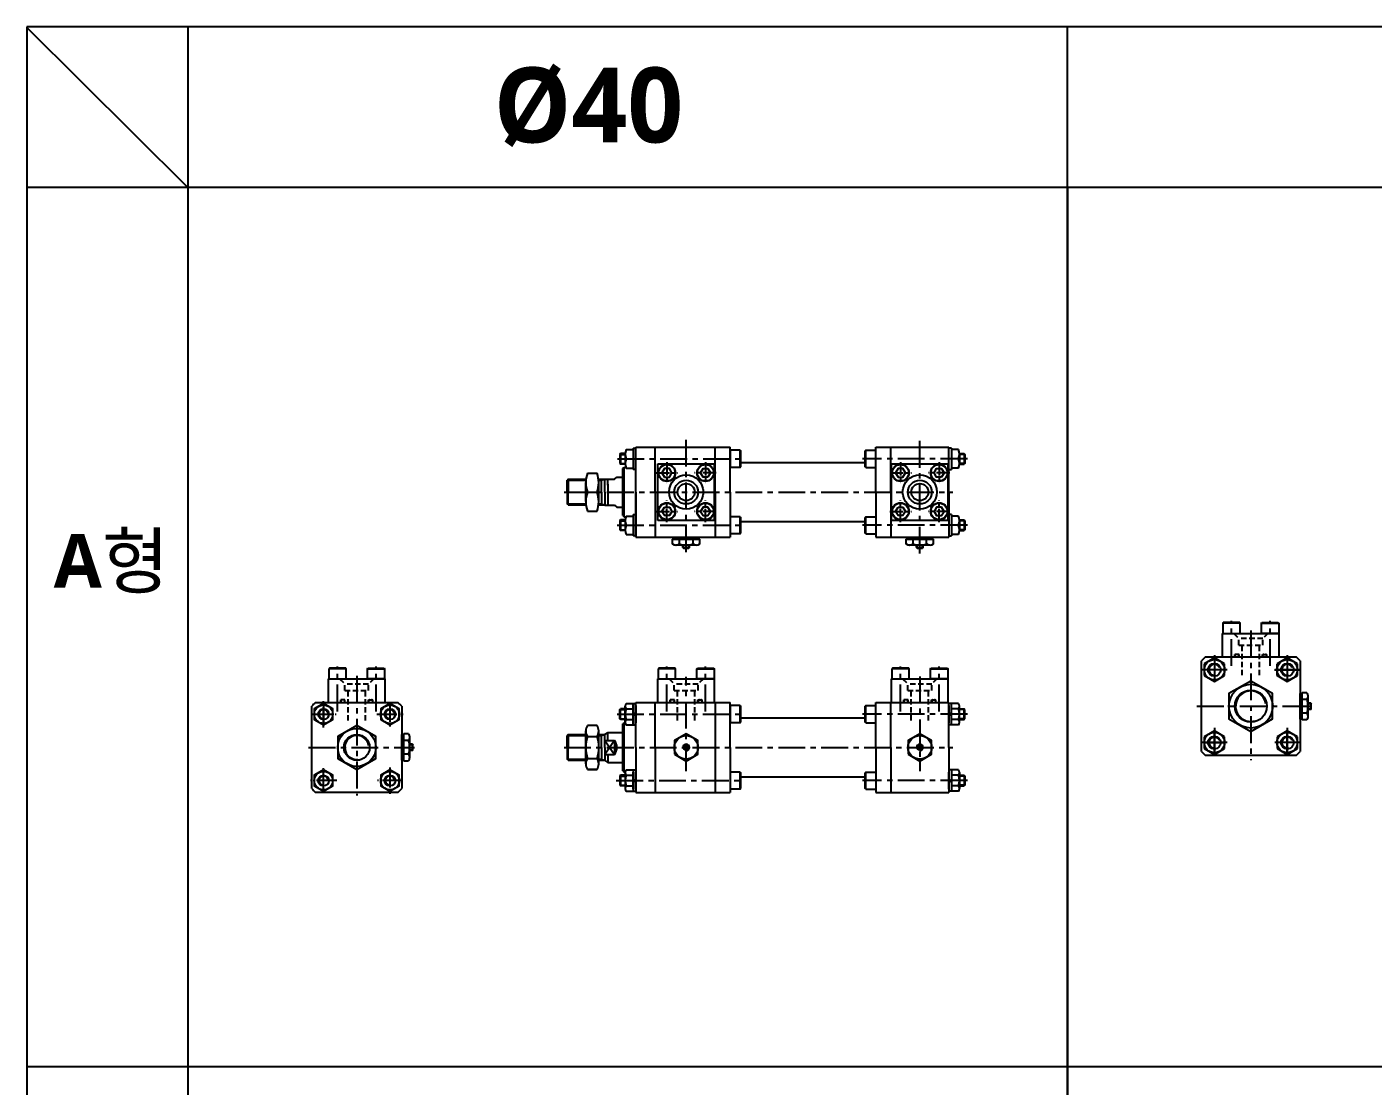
# Model space of a CAD drawing. Extents: x -819 to 8197, y 0 to 4058.
# Drawn here: x 0 to 1256, y 3069 to 4058 of the extents above; entities that cross this region are included whole.
import ezdxf

# ---------------------------------------------------------------- set-up
doc = ezdxf.new("R2010")
doc.units = 0
doc.header["$LTSCALE"] = 10
doc.header["$MEASUREMENT"] = 0
for name, pattern in [('CENTER', [2, 1.25, -0.25, 0.25, -0.25]), ('CENTERX2', [4, 2.5, -0.5, 0.5, -0.5]), ('HIDDENX2', [0.75, 0.5, -0.25])]:
    doc.linetypes.add(name, pattern=pattern)
doc.layers.get('0').update_dxf_attribs({"linetype": 'CONTINUOUS'})
for name, color, linetype in [('CEN', 1, 'CENTERX2'), ('CENTER', 1, 'CENTER'), ('DIM', 2, 'CONTINUOUS'), ('HID', 2, 'HIDDENX2'), ('ML', 7, 'CONTINUOUS')]:
    doc.layers.add(name, color=color, linetype=linetype)
doc.styles.add('문자', font='romans.shx')

msp = doc.modelspace()

# ---------------------------------------------------------------- linework, layer by layer
for p, q in [((0, 4058.1), (0, 2266.1)), ((5324, 4058.1), (0, 4058.1)), ((0, 4057.6), (150, 3908.1)), ((150, 4058.1), (150, 3087.1)), ((150, 4058.1), (150, 2266.1)), ((971, 2266.1), (971, 4058.1)), ((971, 3908.1), (0, 3908.1)), ((2613, 3908.1), (971, 3908.1)), ((971, 3908.1), (971, 2266.1)), ((612.2, 3571.9), (612.2, 3574.4)), ((612.2, 3571.9), (612.7, 3571.4)), ((612.2, 3571.9), (618.2, 3571.9)), ((612.7, 3571.4), (617.7, 3571.4)), ((618.2, 3571.9), (617.7, 3571.4)), ((618.2, 3571.9), (618.2, 3574.4)), ((830.2, 3571.9), (830.2, 3574.4)), ((830.2, 3571.9), (830.7, 3571.4)), ((830.2, 3571.9), (836.2, 3571.9)), ((830.7, 3571.4), (835.7, 3571.4)), ((836.2, 3571.9), (835.7, 3571.4)), ((836.2, 3571.9), (836.2, 3574.4)), ((1198, 3426.7), (1195.5, 3426.7)), ((1198, 3420.7), (1195.5, 3420.7)), ((1198, 3420.7), (1198, 3426.7)), ((1198, 3426.7), (1198.5, 3426.2)), ((1198, 3420.7), (1198.5, 3421.2)), ((1198.5, 3421.2), (1198.5, 3426.2)), ((359.7, 3388.4), (357.2, 3388.4)), ((359.7, 3382.4), (357.2, 3382.4)), ((359.7, 3382.4), (359.7, 3388.4)), ((359.7, 3388.4), (360.2, 3387.9)), ((359.7, 3382.4), (360.2, 3382.9)), ((360.2, 3382.9), (360.2, 3387.9)), ((5324, 3087.1), (0, 3087.1))]:
    msp.add_line(p, q)
at = {"color": 7, "linetype": 'Continuous'}
for p, q in [((603.2, 3581.8), (627.2, 3581.8)), ((603.2, 3579.8), (603.2, 3581.8)), ((615.2, 3581.8), (622.7, 3581.8)), ((627.2, 3579.8), (627.2, 3581.8)), ((821.2, 3581.8), (845.2, 3581.8)), ((821.2, 3579.8), (821.2, 3581.8)), ((833.2, 3581.8), (840.7, 3581.8)), ((845.2, 3579.8), (845.2, 3581.8)), ((602.5, 3575.3), (602.5, 3579.8)), ((602.5, 3579.8), (615.2, 3579.8)), ((605.7, 3574.4), (624.8, 3574.4)), ((608.9, 3575.3), (608.9, 3579.8)), ((615.2, 3579.8), (627.9, 3579.8)), ((621.6, 3575.3), (621.6, 3579.8)), ((627.9, 3575.3), (627.9, 3579.8)), ((820.5, 3575.3), (820.5, 3579.8)), ((820.5, 3579.8), (833.2, 3579.8)), ((823.7, 3574.4), (842.8, 3574.4)), ((826.9, 3575.3), (826.9, 3579.8)), ((833.2, 3579.8), (845.9, 3579.8)), ((839.6, 3575.3), (839.6, 3579.8)), ((845.9, 3575.3), (845.9, 3579.8)), ((1188.1, 3411.7), (1188.1, 3435.7)), ((1190.1, 3435.7), (1188.1, 3435.7)), ((1194.5, 3436.4), (1190.1, 3436.4)), ((1190.1, 3423.7), (1190.1, 3436.4)), ((1194.5, 3430.1), (1190.1, 3430.1)), ((1195.5, 3414.2), (1195.5, 3433.2)), ((1190.1, 3411), (1190.1, 3423.7)), ((1194.5, 3417.4), (1190.1, 3417.4)), ((1190.1, 3411.7), (1188.1, 3411.7)), ((1194.5, 3411), (1190.1, 3411)), ((349.8, 3373.4), (349.8, 3397.4)), ((351.8, 3397.4), (349.8, 3397.4)), ((356.2, 3398.1), (351.8, 3398.1)), ((351.8, 3385.4), (351.8, 3398.1)), ((356.2, 3391.8), (351.8, 3391.8)), ((357.2, 3375.9), (357.2, 3394.9)), ((351.8, 3372.7), (351.8, 3385.4)), ((351.8, 3373.4), (349.8, 3373.4)), ((356.2, 3379.1), (351.8, 3379.1)), ((356.2, 3372.7), (351.8, 3372.7))]:
    msp.add_line(p, q, dxfattribs=at)
for points in [[(604.2, 3379.1), (615.2, 3372.7), (626.2, 3379.1), (626.2, 3391.8), (615.2, 3398.1), (604.2, 3391.8)], [(822.2, 3379.1), (833.2, 3372.7), (844.2, 3379.1), (844.2, 3391.8), (833.2, 3398.1), (822.2, 3391.8)], [(614.4, 3386.9), (613.5, 3385.4), (614.4, 3383.9), (616.1, 3383.9), (617, 3385.4), (616.1, 3386.9)], [(832.4, 3386.9), (831.5, 3385.4), (832.4, 3383.9), (834.1, 3383.9), (835, 3385.4), (834.1, 3386.9)]]:
    msp.add_lwpolyline(points, close=True, dxfattribs=at)
for centre, radius in [((615.2, 3385.4), 11), ((833.2, 3385.4), 11), ((615.2, 3385.4), 2.5), ((833.2, 3385.4), 2.5)]:
    msp.add_circle(centre, radius, dxfattribs=at)
for centre, radius, start, end in [((605.7, 3580), 5.62, 235.6158, 270), ((605.7, 3580), 5.62, 235.6158, 304.3842), ((615.2, 3595.4), 21, 252.412, 270), ((615.2, 3595.4), 21, 270, 287.588), ((624.8, 3580), 5.62, 235.6158, 304.3842), ((823.7, 3580), 5.62, 235.6158, 270), ((823.7, 3580), 5.62, 235.6158, 304.3842), ((833.2, 3595.4), 21, 252.412, 270), ((833.2, 3595.4), 21, 270, 287.588), ((842.8, 3580), 5.62, 235.6158, 304.3842), ((1189.9, 3433.2), 5.62, 325.6158, 34.3842), ((1174.5, 3423.7), 21, 0, 17.588), ((1174.5, 3423.7), 21, 342.412, 0), ((1189.9, 3414.2), 5.62, 325.6158, 34.3842), ((1189.9, 3414.2), 5.62, 325.6158, 0), ((351.6, 3394.9), 5.62, 325.6158, 34.3842), ((336.2, 3385.4), 21, 0, 17.588), ((336.2, 3385.4), 21, 342.412, 0), ((351.6, 3375.9), 5.62, 325.6158, 34.3842), ((351.6, 3375.9), 5.62, 325.6158, 0)]:
    msp.add_arc(centre, radius, start, end, dxfattribs=at)
at = {"layer": 'CEN'}
for p, q in [((615.2, 3567.7), (615.2, 3673.3)), ((833.2, 3566.5), (833.2, 3673.3)), ((551, 3654.8), (668.8, 3654.8)), ((877.6, 3654.8), (779.7, 3654.8)), ((501.2, 3623.8), (864.1, 3623.8)), ((550.8, 3592.8), (668.8, 3592.8)), ((877.6, 3592.8), (779.7, 3592.8)), ((1124.1, 3461.5), (1124.1, 3503.5)), ((1142.1, 3494.5), (1142.1, 3373.6)), ((1160.1, 3461.5), (1160.1, 3503.5)), ((1108.1, 3471.6), (1108.1, 3445.2)), ((1176.1, 3471.6), (1176.1, 3445.2)), ((1176.1, 3471.6), (1176.1, 3445.2)), ((289.8, 3419), (289.8, 3461)), ((325.8, 3419), (325.8, 3461)), ((597.2, 3419), (597.2, 3461)), ((633.2, 3419), (633.2, 3461)), ((815.2, 3419), (815.2, 3461)), ((851.2, 3419), (851.2, 3461)), ((1120, 3457.9), (1096.5, 3457.9)), ((1164.2, 3457.9), (1187.6, 3457.9)), ((1188, 3457.9), (1164.5, 3457.9)), ((307.8, 3452.1), (307.8, 3340.4)), ((615.2, 3363.1), (615.2, 3451.4)), ((833.2, 3451.6), (833.2, 3363.2)), ((276.8, 3424.4), (276.8, 3408.4)), ((1091.8, 3423.9), (1199.5, 3423.9)), ((268.8, 3416.4), (284.8, 3416.4)), ((550.8, 3416.4), (668.8, 3416.4)), ((877.6, 3416.4), (779.7, 3416.4)), ((1108.1, 3403.6), (1108.1, 3377.2)), ((1108.1, 3380.5), (1108.1, 3399.3)), ((1176.1, 3403.6), (1176.1, 3377.2)), ((1176.1, 3380.5), (1176.1, 3399.3)), ((262.8, 3385.4), (361.7, 3385.4)), ((501.2, 3385.4), (864.1, 3385.4)), ((1120, 3389.9), (1096.5, 3389.9)), ((1098.7, 3389.9), (1117.5, 3389.9)), ((1188, 3389.9), (1164.5, 3389.9)), ((1185.5, 3389.9), (1166.7, 3389.9)), ((549.9, 3354.4), (668.8, 3354.4)), ((877.6, 3354.4), (779.7, 3354.4))]:
    msp.add_line(p, q, dxfattribs=at)
at = {"layer": 'CEN', "color": 1, "linetype": 'CENTER', "ltscale": 1.5}
for p, q in [((276.8, 3404.1), (276.8, 3428.7)), ((338.8, 3428.1), (338.8, 3404.8)), ((265.1, 3416.4), (288.5, 3416.4)), ((326.5, 3416.4), (351.1, 3416.4)), ((338.8, 3366.7), (338.8, 3342.1)), ((289.1, 3354.4), (264.5, 3354.4)), ((276.8, 3342.8), (276.8, 3366.1)), ((350.5, 3354.4), (327.1, 3354.4))]:
    msp.add_line(p, q, dxfattribs=at)
at = {"layer": 'CENTER'}
for p, q in [((597.2, 3651.8), (597.2, 3631.7)), ((633.2, 3651.8), (633.2, 3631.7)), ((815.2, 3651.8), (815.2, 3631.7)), ((851.2, 3651.8), (851.2, 3631.7)), ((587.1, 3641.8), (607.3, 3641.8)), ((643.3, 3641.8), (623.1, 3641.8)), ((805.1, 3641.8), (825.3, 3641.8)), ((861.3, 3641.8), (841.1, 3641.8)), ((587.1, 3605.8), (607.3, 3605.8)), ((597.2, 3595.7), (597.2, 3615.8)), ((643.3, 3605.8), (623.1, 3605.8)), ((633.2, 3595.7), (633.2, 3615.8)), ((805.1, 3605.8), (825.3, 3605.8)), ((815.2, 3595.7), (815.2, 3615.8)), ((861.3, 3605.8), (841.1, 3605.8)), ((851.2, 3595.7), (851.2, 3615.8))]:
    msp.add_line(p, q, dxfattribs=at)
at = {"layer": 'DIM'}
for p, q in [((553.2, 3659), (558.2, 3659)), ((875.2, 3659), (870.2, 3659)), ((553.2, 3650.5), (558.2, 3650.5)), ((875.2, 3650.5), (870.2, 3650.5)), ((553.2, 3597), (558.2, 3597)), ((875.2, 3597), (870.2, 3597)), ((553.2, 3588.5), (558.2, 3588.5)), ((875.2, 3588.5), (870.2, 3588.5)), ((612.7, 3571.4), (612.7, 3574.4)), ((617.7, 3571.4), (617.7, 3574.4)), ((830.7, 3571.4), (830.7, 3574.4)), ((835.7, 3571.4), (835.7, 3574.4)), ((553.2, 3420.7), (558.2, 3420.7)), ((875.2, 3420.7), (870.2, 3420.7)), ((553.2, 3412.2), (558.2, 3412.2)), ((875.2, 3412.2), (870.2, 3412.2)), ((539.2, 3392), (548.3, 3378.8)), ((548.3, 3392), (539.2, 3378.8)), ((360.2, 3387.9), (357.2, 3387.9)), ((360.2, 3382.9), (357.2, 3382.9)), ((553.2, 3358.7), (558.2, 3358.7)), ((875.2, 3358.7), (870.2, 3358.7)), ((553.2, 3350.2), (558.2, 3350.2)), ((875.2, 3350.2), (870.2, 3350.2))]:
    msp.add_line(p, q, dxfattribs=at)
for centre in [(276.8, 3416.4), (338.8, 3416.4), (276.8, 3354.4), (338.8, 3354.4)]:
    msp.add_arc(centre, 4.25, 353.2437, 276.7563, dxfattribs=at)
at = {"layer": 'HID'}
for p, q in [((1126.1, 3491.9), (1131, 3487)), ((1153.2, 3487), (1131, 3487)), ((1131, 3480.9), (1131, 3487)), ((1131, 3480.9), (1131, 3487)), ((1131, 3480.9), (1153.2, 3480.9)), ((1134.1, 3452.9), (1134.1, 3480.9)), ((1150.1, 3452.9), (1150.1, 3480.9)), ((1158.1, 3491.9), (1153.2, 3487)), ((1153.2, 3480.9), (1153.2, 3487)), ((1127.1, 3469.9), (1127.1, 3472.3)), ((1131.1, 3472.3), (1127.1, 3472.3)), ((1131.1, 3469.9), (1131.1, 3472.3)), ((1153.1, 3472.3), (1157.1, 3472.3)), ((1153.1, 3469.9), (1153.1, 3472.3)), ((1157.1, 3469.9), (1157.1, 3472.3)), ((291.8, 3449.4), (296.7, 3444.5)), ((318.9, 3444.5), (296.7, 3444.5)), ((296.7, 3438.4), (296.7, 3444.5)), ((296.7, 3438.4), (296.7, 3444.5)), ((323.8, 3449.4), (318.9, 3444.5)), ((318.9, 3438.4), (318.9, 3444.5)), ((599.2, 3449.4), (604.1, 3444.5)), ((626.3, 3444.5), (604.1, 3444.5)), ((604.1, 3438.4), (604.1, 3444.5)), ((604.1, 3438.4), (604.1, 3444.5)), ((631.2, 3449.4), (626.3, 3444.5)), ((626.3, 3438.4), (626.3, 3444.5)), ((817.2, 3449.4), (822.1, 3444.5)), ((844.3, 3444.5), (822.1, 3444.5)), ((822.1, 3438.4), (822.1, 3444.5)), ((822.1, 3438.4), (822.1, 3444.5)), ((849.2, 3449.4), (844.3, 3444.5)), ((844.3, 3438.4), (844.3, 3444.5)), ((292.8, 3427.4), (292.8, 3429.8)), ((296.8, 3429.8), (292.8, 3429.8)), ((296.7, 3438.4), (318.9, 3438.4)), ((296.8, 3427.4), (296.8, 3429.8)), ((299.8, 3410.4), (299.8, 3438.4)), ((315.8, 3410.4), (315.8, 3438.4)), ((318.8, 3429.8), (322.8, 3429.8)), ((318.8, 3427.4), (318.8, 3429.8)), ((322.8, 3427.4), (322.8, 3429.8)), ((604.2, 3429.8), (600.2, 3429.8)), ((600.2, 3427.4), (600.2, 3429.8)), ((604.1, 3438.4), (626.3, 3438.4)), ((604.2, 3427.4), (604.2, 3429.8)), ((607.2, 3410.4), (607.2, 3438.4)), ((623.2, 3410.4), (623.2, 3438.4)), ((626.2, 3429.8), (630.2, 3429.8)), ((626.2, 3427.4), (626.2, 3429.8)), ((630.2, 3427.4), (630.2, 3429.8)), ((818.2, 3427.4), (818.2, 3429.8)), ((822.2, 3429.8), (818.2, 3429.8)), ((822.1, 3438.4), (844.3, 3438.4)), ((822.2, 3427.4), (822.2, 3429.8)), ((825.2, 3410.4), (825.2, 3438.4)), ((841.2, 3410.4), (841.2, 3438.4)), ((844.2, 3427.4), (844.2, 3429.8)), ((844.2, 3429.8), (848.2, 3429.8)), ((848.2, 3427.4), (848.2, 3429.8))]:
    msp.add_line(p, q, dxfattribs=at)
for centre, start, end in [((1128.3, 3471.1), 90, 270), ((1129.8, 3471.1), 270, 90), ((1154.3, 3471.1), 90, 270), ((1155.8, 3471.1), 270, 90), ((294, 3428.6), 90, 270), ((295.6, 3428.6), 270, 90), ((320, 3428.6), 90, 270), ((321.6, 3428.6), 270, 90), ((601.5, 3428.6), 90, 270), ((603, 3428.6), 270, 90), ((627.5, 3428.6), 90, 270), ((629, 3428.6), 270, 90), ((819.5, 3428.6), 90, 270), ((821, 3428.6), 270, 90), ((845.5, 3428.6), 90, 270), ((847, 3428.6), 270, 90)]:
    msp.add_arc(centre, 1.2, start, end, dxfattribs=at)
at = {"layer": 'ML'}
for p, q in [((554, 3659.8), (553.2, 3659)), ((553.2, 3659), (553.2, 3650.5)), ((554, 3659.8), (554, 3649.8)), ((558.3, 3659.8), (554, 3659.8)), ((558.2, 3659.1), (558.2, 3650.4)), ((559.3, 3663.4), (565.7, 3663.4)), ((565.7, 3664.8), (565.7, 3644.8)), ((565.7, 3664.8), (568.2, 3664.8)), ((565.7, 3662.8), (565.7, 3646.8)), ((568.2, 3623.8), (568.2, 3665.8)), ((568.2, 3623.8), (568.2, 3665.8)), ((568.2, 3665.8), (656.2, 3665.8)), ((568.2, 3581.8), (568.2, 3665.4)), ((568.2, 3646.8), (568.2, 3662.8)), ((586.2, 3623.8), (586.2, 3665.8)), ((642.2, 3623.8), (642.2, 3665.8)), ((656.2, 3623.8), (656.2, 3665.8)), ((656.2, 3662.8), (656.2, 3646.8)), ((665.6, 3662.8), (656.2, 3662.8)), ((665.6, 3646.8), (665.6, 3662.8)), ((665.6, 3662.8), (666.2, 3662.2)), ((666.2, 3647.4), (666.2, 3662.2)), ((782.8, 3662.8), (782.2, 3662.2)), ((782.2, 3647.4), (782.2, 3662.2)), ((782.8, 3646.8), (782.8, 3662.8)), ((782.8, 3662.8), (792.2, 3662.8)), ((792.2, 3665.8), (860.2, 3665.8)), ((792.2, 3623.8), (792.2, 3665.8)), ((806.2, 3623.8), (806.2, 3665.8)), ((860.2, 3623.8), (860.2, 3665.8)), ((862.7, 3664.8), (860.2, 3664.8)), ((860.2, 3646.8), (860.2, 3662.8)), ((862.7, 3664.8), (862.7, 3644.8)), ((869.2, 3663.4), (862.7, 3663.4)), ((862.7, 3662.8), (862.7, 3646.8)), ((870.2, 3659.8), (874.5, 3659.8)), ((870.2, 3659.1), (870.2, 3650.4)), ((874.5, 3659.8), (874.5, 3649.8)), ((874.5, 3659.8), (875.2, 3659)), ((875.2, 3659), (875.2, 3650.5)), ((553.2, 3650.5), (554, 3649.8)), ((558.3, 3649.8), (554, 3649.8)), ((556.2, 3645.8), (557.2, 3646.8)), ((556.2, 3601.8), (556.2, 3645.8)), ((557.2, 3600.8), (557.2, 3646.8)), ((557.2, 3646.8), (559, 3646.8)), ((559.3, 3654.8), (565.7, 3654.8)), ((559.3, 3646.1), (565.7, 3646.1)), ((568.2, 3644.8), (565.7, 3644.8)), ((588.7, 3650.3), (641.7, 3650.3)), ((588.7, 3597.3), (588.7, 3650.3)), ((641.7, 3650.3), (641.7, 3597.3)), ((641.7, 3597.3), (641.7, 3650.3)), ((665.6, 3646.8), (656.2, 3646.8)), ((665.6, 3646.8), (666.2, 3647.4)), ((666.2, 3651.3), (782.2, 3651.3)), ((782.8, 3646.8), (782.2, 3647.4)), ((782.8, 3646.8), (792.2, 3646.8)), ((806.7, 3650.3), (859.7, 3650.3)), ((806.7, 3597.3), (806.7, 3650.3)), ((859.7, 3597.3), (859.7, 3650.3)), ((859.7, 3650.3), (859.7, 3597.3)), ((860.2, 3644.8), (862.7, 3644.8)), ((869.2, 3654.8), (862.7, 3654.8)), ((869.2, 3646.1), (862.7, 3646.1)), ((870.2, 3649.8), (874.5, 3649.8)), ((875.2, 3650.5), (874.5, 3649.8)), ((505.2, 3635.8), (504.2, 3634.8)), ((504.2, 3623.8), (504.2, 3634.8)), ((505.2, 3635.8), (521.8, 3635.8)), ((505.2, 3635.8), (505.2, 3623.8)), ((521.6, 3614.9), (521.6, 3632.6)), ((523.2, 3641.5), (532, 3641.5)), ((533.4, 3635.8), (539.2, 3635.8)), ((533.6, 3614.9), (533.6, 3632.6)), ((533.6, 3614.9), (533.6, 3632.6)), ((536.2, 3623.8), (536.2, 3635.8)), ((539.2, 3623.8), (539.2, 3636)), ((539.2, 3636), (548.3, 3636)), ((542.2, 3630.4), (542.2, 3636)), ((542.2, 3631.1), (542.2, 3611.5)), ((548.3, 3636), (550.5, 3637.8)), ((550.5, 3637.8), (556.2, 3637.8)), ((504.2, 3623.8), (504.2, 3612.8)), ((505.2, 3611.8), (505.2, 3623.8)), ((523.2, 3623.8), (532, 3623.8)), ((523.2, 3623.8), (532, 3623.8)), ((536.2, 3623.8), (536.2, 3611.8)), ((539.2, 3623.8), (539.2, 3611.5)), ((568.2, 3623.8), (568.2, 3581.8)), ((568.2, 3623.8), (568.2, 3581.8)), ((586.2, 3623.8), (586.2, 3581.8)), ((642.2, 3623.8), (642.2, 3581.8)), ((656.2, 3623.8), (656.2, 3581.8)), ((792.2, 3623.8), (792.2, 3581.8)), ((806.2, 3623.8), (806.2, 3581.8)), ((860.2, 3623.8), (860.2, 3581.8)), ((505.2, 3611.8), (504.2, 3612.8)), ((505.2, 3611.8), (521.8, 3611.8)), ((523.2, 3606), (532, 3606)), ((533.4, 3611.8), (539.2, 3611.8)), ((539.2, 3611.5), (548.3, 3611.5)), ((548.3, 3611.5), (550.5, 3609.8)), ((550.5, 3609.8), (556.2, 3609.8)), ((554, 3597.8), (553.2, 3597)), ((553.2, 3597), (553.2, 3588.5)), ((554, 3597.8), (554, 3587.8)), ((558.3, 3597.8), (554, 3597.8)), ((556.2, 3601.8), (557.2, 3600.8)), ((557.2, 3600.8), (559, 3600.8)), ((558.2, 3597.1), (558.2, 3588.4)), ((559.3, 3601.4), (565.7, 3601.4)), ((559.3, 3592.8), (565.7, 3592.8)), ((565.7, 3602.8), (565.7, 3582.8)), ((565.7, 3602.8), (568.2, 3602.8)), ((641.7, 3597.3), (588.7, 3597.3)), ((656.2, 3600.8), (656.2, 3584.8)), ((665.6, 3600.8), (656.2, 3600.8)), ((665.6, 3584.8), (665.6, 3600.8)), ((665.6, 3600.8), (666.2, 3600.2)), ((666.2, 3585.4), (666.2, 3600.2)), ((666.2, 3596.3), (782.2, 3596.3)), ((782.8, 3600.8), (782.2, 3600.2)), ((782.2, 3585.4), (782.2, 3600.2)), ((782.8, 3584.8), (782.8, 3600.8)), ((782.8, 3600.8), (792.2, 3600.8)), ((859.7, 3597.3), (806.7, 3597.3)), ((862.7, 3602.8), (860.2, 3602.8)), ((862.7, 3602.8), (862.7, 3582.8)), ((869.2, 3601.4), (862.7, 3601.4)), ((869.2, 3592.8), (862.7, 3592.8)), ((870.2, 3597.8), (874.5, 3597.8)), ((870.2, 3597.1), (870.2, 3588.4)), ((874.5, 3597.8), (874.5, 3587.8)), ((874.5, 3597.8), (875.2, 3597)), ((875.2, 3597), (875.2, 3588.5)), ((553.2, 3588.5), (554, 3587.8)), ((558.3, 3587.8), (554, 3587.8)), ((559.3, 3584.1), (565.7, 3584.1)), ((568.2, 3582.8), (565.7, 3582.8)), ((568.2, 3581.8), (656.2, 3581.8)), ((665.6, 3584.8), (656.2, 3584.8)), ((665.6, 3584.8), (666.2, 3585.4)), ((782.8, 3584.8), (782.2, 3585.4)), ((782.8, 3584.8), (792.2, 3584.8)), ((792.2, 3581.8), (860.2, 3581.8)), ((860.2, 3582.8), (862.7, 3582.8)), ((869.2, 3584.1), (862.7, 3584.1)), ((870.2, 3587.8), (874.5, 3587.8)), ((875.2, 3588.5), (874.5, 3587.8)), ((1116.4, 3501.9), (1116.1, 3501.3)), ((1132.1, 3501.3), (1116.1, 3501.3)), ((1116.1, 3501.3), (1116.1, 3491.9)), ((1131.7, 3501.9), (1116.4, 3501.9)), ((1132.1, 3501.3), (1131.7, 3501.9)), ((1132.1, 3491.9), (1132.1, 3501.3)), ((1152.1, 3501.3), (1152.4, 3501.9)), ((1152.1, 3501.3), (1168.1, 3501.3)), ((1152.1, 3491.9), (1152.1, 3501.3)), ((1152.4, 3501.9), (1167.7, 3501.9)), ((1167.7, 3501.9), (1168.1, 3501.3)), ((1168.1, 3501.3), (1168.1, 3491.9)), ((1115.6, 3491.9), (1168.6, 3491.9)), ((1115.6, 3469.9), (1115.6, 3491.9)), ((1168.1, 3491.9), (1152.1, 3491.9)), ((1168.6, 3469.9), (1168.6, 3491.9)), ((1108.1, 3468.9), (1098.6, 3463.4)), ((1099.7, 3469.9), (1184.5, 3469.9)), ((1117.6, 3463.4), (1108.1, 3468.9)), ((1176.1, 3468.9), (1166.6, 3463.4)), ((1185.6, 3463.4), (1176.1, 3468.9)), ((282.2, 3459.4), (281.8, 3458.8)), ((297.8, 3458.8), (281.8, 3458.8)), ((281.8, 3458.8), (281.8, 3449.4)), ((297.5, 3459.4), (282.2, 3459.4)), ((297.8, 3458.8), (297.5, 3459.4)), ((297.8, 3449.4), (297.8, 3458.8)), ((317.8, 3458.8), (318.2, 3459.4)), ((317.8, 3458.8), (333.8, 3458.8)), ((317.8, 3449.4), (317.8, 3458.8)), ((318.2, 3459.4), (333.5, 3459.4)), ((333.5, 3459.4), (333.8, 3458.8)), ((333.8, 3458.8), (333.8, 3449.4)), ((589.6, 3459.4), (589.2, 3458.8)), ((589.2, 3458.8), (589.2, 3449.4)), ((605.2, 3458.8), (589.2, 3458.8)), ((604.9, 3459.4), (589.6, 3459.4)), ((605.2, 3458.8), (604.9, 3459.4)), ((605.2, 3449.4), (605.2, 3458.8)), ((625.2, 3458.8), (625.6, 3459.4)), ((625.2, 3449.4), (625.2, 3458.8)), ((625.2, 3458.8), (641.2, 3458.8)), ((625.6, 3459.4), (640.9, 3459.4)), ((640.9, 3459.4), (641.2, 3458.8)), ((641.2, 3458.8), (641.2, 3449.4)), ((807.6, 3459.4), (807.2, 3458.8)), ((823.2, 3458.8), (807.2, 3458.8)), ((807.2, 3458.8), (807.2, 3449.4)), ((822.9, 3459.4), (807.6, 3459.4)), ((823.2, 3458.8), (822.9, 3459.4)), ((823.2, 3449.4), (823.2, 3458.8)), ((843.2, 3458.8), (843.6, 3459.4)), ((843.2, 3449.4), (843.2, 3458.8)), ((843.2, 3458.8), (859.2, 3458.8)), ((843.6, 3459.4), (858.9, 3459.4)), ((858.9, 3459.4), (859.2, 3458.8)), ((859.2, 3458.8), (859.2, 3449.4)), ((1096.1, 3381.5), (1096.1, 3466.3)), ((1098.6, 3463.4), (1098.6, 3452.4)), ((1117.6, 3452.4), (1117.6, 3463.4)), ((1166.6, 3452.4), (1166.6, 3463.4)), ((1166.6, 3463.4), (1166.6, 3452.4)), ((1185.6, 3452.4), (1185.6, 3463.4)), ((1188.1, 3466.3), (1188.1, 3381.5)), ((281.3, 3449.4), (334.3, 3449.4)), ((281.3, 3427.4), (281.3, 3449.4)), ((333.8, 3449.4), (317.8, 3449.4)), ((334.3, 3427.4), (334.3, 3449.4)), ((588.7, 3449.4), (641.7, 3449.4)), ((588.7, 3427.4), (588.7, 3449.4)), ((641.2, 3449.4), (625.2, 3449.4)), ((641.7, 3427.4), (641.7, 3449.4)), ((806.7, 3449.4), (859.7, 3449.4)), ((806.7, 3427.4), (806.7, 3449.4)), ((859.2, 3449.4), (843.2, 3449.4)), ((859.7, 3427.4), (859.7, 3449.4)), ((1098.6, 3452.4), (1108.1, 3446.9)), ((1108.1, 3446.9), (1117.6, 3452.4)), ((1176.1, 3446.9), (1166.6, 3452.4)), ((1166.6, 3452.4), (1176.1, 3446.9)), ((1176.1, 3446.9), (1185.6, 3452.4)), ((1188.1, 3439.4), (1188.1, 3408)), ((265.8, 3347), (265.8, 3423.8)), ((269.4, 3427.4), (346.2, 3427.4)), ((349.8, 3423.8), (349.8, 3347)), ((553.2, 3420.7), (554, 3421.4)), ((553.2, 3412.2), (553.2, 3420.7)), ((554, 3411.4), (554, 3421.4)), ((558.2, 3421.4), (554, 3421.4)), ((558.2, 3423.8), (558.2, 3423.9)), ((558.2, 3408.9), (558.2, 3423.8)), ((559.3, 3426.4), (568.2, 3426.4)), ((559.3, 3421.4), (565.7, 3421.4)), ((565.7, 3426.4), (565.7, 3406.6)), ((565.7, 3406.4), (565.7, 3426.2)), ((565.7, 3408.4), (565.7, 3424.4)), ((565.7, 3424.4), (565.7, 3408.4)), ((565.7, 3408.4), (565.7, 3424.4)), ((565.7, 3408.4), (565.7, 3424.4)), ((568.2, 3416), (565.7, 3418.1)), ((568.2, 3414.8), (565.7, 3417)), ((568.2, 3427.4), (656.2, 3427.4)), ((568.2, 3385.4), (568.2, 3427.4)), ((568.2, 3385.4), (568.2, 3427.4)), ((568.2, 3424.4), (568.2, 3408.4)), ((568.2, 3408.4), (568.2, 3424.4)), ((568.2, 3424.4), (568.2, 3408.4)), ((568.2, 3424.4), (568.2, 3408.4)), ((586.2, 3385.4), (586.2, 3427.4)), ((642.2, 3427.4), (642.2, 3343.4)), ((656.2, 3385.4), (656.2, 3427.4)), ((665.6, 3424.4), (656.2, 3424.4)), ((656.2, 3424.4), (656.2, 3408.4)), ((665.6, 3408.4), (665.6, 3424.4)), ((665.6, 3424.4), (666.2, 3423.8)), ((666.2, 3409), (666.2, 3423.8)), ((782.8, 3424.4), (782.2, 3423.8)), ((782.2, 3409), (782.2, 3423.8)), ((782.8, 3408.4), (782.8, 3424.4)), ((782.8, 3424.4), (792.2, 3424.4)), ((792.2, 3427.4), (860.2, 3427.4)), ((792.2, 3385.4), (792.2, 3427.4)), ((806.2, 3385.4), (806.2, 3427.4)), ((860.2, 3385.4), (860.2, 3427.4)), ((869.2, 3426.4), (860.2, 3426.4)), ((860.2, 3424.4), (860.2, 3408.4)), ((862.7, 3416), (860.2, 3418.1)), ((862.7, 3414.8), (860.2, 3417)), ((862.7, 3406.4), (862.7, 3426.2)), ((862.7, 3408.4), (862.7, 3424.4)), ((869.2, 3421.4), (862.7, 3421.4)), ((870.2, 3423.8), (870.2, 3423.9)), ((870.2, 3408.9), (870.2, 3423.8)), ((870.2, 3421.4), (874.5, 3421.4)), ((874.5, 3411.4), (874.5, 3421.4)), ((875.2, 3420.7), (874.5, 3421.4)), ((875.2, 3412.2), (875.2, 3420.7)), ((532, 3405.9), (523.2, 3405.9)), ((554, 3411.4), (553.2, 3412.2)), ((558.2, 3411.4), (554, 3411.4)), ((557.2, 3408.4), (556.2, 3407.4)), ((556.2, 3363.4), (556.2, 3407.4)), ((556.2, 3385.4), (556.2, 3407.4)), ((557.2, 3362.4), (557.2, 3408.4)), ((557.2, 3408.4), (558.3, 3408.4)), ((559.3, 3411.4), (565.7, 3411.4)), ((559.3, 3406.4), (568.2, 3406.4)), ((665.6, 3408.4), (656.2, 3408.4)), ((665.6, 3408.4), (666.2, 3409)), ((666.2, 3412.9), (782.2, 3412.9)), ((782.8, 3408.4), (782.2, 3409)), ((782.8, 3408.4), (792.2, 3408.4)), ((869.2, 3406.4), (860.2, 3406.4)), ((869.2, 3411.4), (862.7, 3411.4)), ((870.2, 3411.4), (874.5, 3411.4)), ((874.5, 3411.4), (875.2, 3412.2)), ((505.2, 3397.4), (504.2, 3396.4)), ((504.2, 3385.4), (504.2, 3396.4)), ((505.2, 3397.4), (521.6, 3397.4)), ((505.2, 3397.4), (505.2, 3385.4)), ((521.6, 3370), (521.6, 3400.8)), ((523.2, 3395.7), (532, 3395.7)), ((533.6, 3370), (533.6, 3400.8)), ((533.6, 3397.4), (539.2, 3397.4)), ((536.2, 3385.4), (536.2, 3397.4)), ((539.2, 3397.7), (542.2, 3399.4)), ((539.2, 3385.4), (539.2, 3397.7)), ((539.2, 3392), (548.3, 3392)), ((542.2, 3399.4), (556.2, 3399.4)), ((542.2, 3392), (542.2, 3399.4)), ((548.3, 3392), (548.3, 3378.8)), ((1108.1, 3400.9), (1098.6, 3395.4)), ((1098.6, 3395.4), (1098.6, 3384.4)), ((1117.6, 3395.4), (1108.1, 3400.9)), ((1117.6, 3384.4), (1117.6, 3395.4)), ((1176.1, 3400.9), (1166.6, 3395.4)), ((1166.6, 3395.4), (1166.6, 3384.4)), ((1185.6, 3395.4), (1176.1, 3400.9)), ((1185.6, 3384.4), (1185.6, 3395.4)), ((504.2, 3385.4), (504.2, 3374.4)), ((505.2, 3373.4), (505.2, 3385.4)), ((536.2, 3385.4), (536.2, 3373.4)), ((539.2, 3385.4), (539.2, 3373.1)), ((568.2, 3385.4), (568.2, 3343.4)), ((568.2, 3385.4), (568.2, 3343.4)), ((586.2, 3385.4), (586.2, 3343.4)), ((656.2, 3385.4), (656.2, 3343.4)), ((792.2, 3385.4), (792.2, 3343.4)), ((806.2, 3385.4), (806.2, 3343.4)), ((860.2, 3385.4), (860.2, 3343.4)), ((1098.6, 3384.4), (1108.1, 3378.9)), ((1108.1, 3378.9), (1117.6, 3384.4)), ((1166.6, 3384.4), (1176.1, 3378.9)), ((1176.1, 3378.9), (1185.6, 3384.4)), ((505.2, 3373.4), (504.2, 3374.4)), ((505.2, 3373.4), (521.6, 3373.4)), ((523.2, 3375.2), (532, 3375.2)), ((533.6, 3373.4), (539.2, 3373.4)), ((539.2, 3378.8), (548.3, 3378.8)), ((539.2, 3373.1), (542.2, 3371.4)), ((542.2, 3378.8), (542.2, 3371.4)), ((542.2, 3371.4), (556.2, 3371.4)), ((1184.5, 3377.9), (1099.7, 3377.9)), ((532, 3364.9), (523.2, 3364.9)), ((523.2, 3364.9), (532, 3364.9)), ((554, 3359.4), (553.2, 3358.7)), ((553.2, 3358.7), (553.2, 3350.2)), ((554, 3359.4), (554, 3349.4)), ((558.2, 3359.4), (554, 3359.4)), ((556.2, 3363.4), (557.2, 3362.4)), ((557.2, 3362.4), (558.3, 3362.4)), ((558.2, 3361.9), (558.2, 3347.1)), ((559.3, 3364.4), (568.2, 3364.4)), ((559.3, 3359.4), (565.7, 3359.4)), ((565.7, 3364.4), (565.7, 3344.6)), ((565.7, 3362.4), (565.7, 3346.4)), ((565.7, 3346.4), (565.7, 3362.4)), ((568.2, 3354), (565.7, 3356.1)), ((568.2, 3352.8), (565.7, 3355)), ((568.2, 3346.4), (568.2, 3362.4)), ((568.2, 3362.4), (568.2, 3346.4)), ((656.2, 3362.4), (656.2, 3346.4)), ((665.6, 3362.4), (656.2, 3362.4)), ((665.6, 3346.4), (665.6, 3362.4)), ((665.6, 3362.4), (666.2, 3361.8)), ((666.2, 3347), (666.2, 3361.8)), ((666.2, 3357.9), (782.2, 3357.9)), ((782.8, 3362.4), (782.2, 3361.8)), ((782.2, 3347), (782.2, 3361.8)), ((782.8, 3346.4), (782.8, 3362.4)), ((782.8, 3362.4), (792.2, 3362.4)), ((869.2, 3364.4), (860.2, 3364.4)), ((860.2, 3346.4), (860.2, 3362.4)), ((862.7, 3354), (860.2, 3356.1)), ((862.7, 3352.8), (860.2, 3355)), ((862.7, 3364.4), (862.7, 3344.6)), ((862.7, 3362.4), (862.7, 3346.4)), ((869.2, 3359.4), (862.7, 3359.4)), ((870.2, 3361.9), (870.2, 3347.1)), ((870.2, 3359.4), (874.5, 3359.4)), ((874.5, 3359.4), (874.5, 3349.4)), ((874.5, 3359.4), (875.2, 3358.7)), ((875.2, 3358.7), (875.2, 3350.2)), ((346.2, 3343.4), (269.4, 3343.4)), ((553.2, 3350.2), (554, 3349.4)), ((558.2, 3349.4), (554, 3349.4)), ((558.2, 3347.1), (558.2, 3346.9)), ((559.3, 3349.4), (565.7, 3349.4)), ((559.3, 3344.4), (568.2, 3344.4)), ((568.2, 3343.4), (656.2, 3343.4)), ((665.6, 3346.4), (656.2, 3346.4)), ((665.6, 3346.4), (666.2, 3347)), ((782.8, 3346.4), (782.2, 3347)), ((782.8, 3346.4), (792.2, 3346.4)), ((792.2, 3343.4), (860.2, 3343.4)), ((869.2, 3344.4), (860.2, 3344.4)), ((869.2, 3349.4), (862.7, 3349.4)), ((870.2, 3349.4), (874.5, 3349.4)), ((870.2, 3347.1), (870.2, 3346.9)), ((875.2, 3350.2), (874.5, 3349.4))]:
    msp.add_line(p, q, dxfattribs=at)
at = {"layer": 'ML', "color": 2}
for p, q in [((504.2, 3634.8), (521.7, 3634.8)), ((533.5, 3634.8), (536.2, 3634.8)), ((536.2, 3634.8), (538.2, 3635.8)), ((504.2, 3612.8), (521.7, 3612.8)), ((533.5, 3612.8), (536.2, 3612.8)), ((536.2, 3612.8), (538.2, 3611.8)), ((1198.5, 3426.2), (1195.5, 3426.2)), ((1198.5, 3421.2), (1195.5, 3421.2)), ((504.2, 3396.4), (521.6, 3396.4)), ((533.6, 3396.4), (536.2, 3396.4)), ((536.2, 3396.4), (538.2, 3397.4)), ((504.2, 3374.4), (521.6, 3374.4)), ((533.6, 3374.4), (536.2, 3374.4)), ((536.2, 3374.4), (538.2, 3373.4))]:
    msp.add_line(p, q, dxfattribs=at)
at = {"layer": 'ML'}
for points in [[(594.9, 3637.8), (599.5, 3637.8), (601.9, 3641.8), (599.5, 3645.8), (594.9, 3645.8), (592.6, 3641.8), (594.9, 3637.8)], [(635.5, 3637.8), (630.9, 3637.8), (628.6, 3641.8), (630.9, 3645.8), (635.5, 3645.8), (637.9, 3641.8), (635.5, 3637.8)], [(812.9, 3637.8), (817.5, 3637.8), (819.9, 3641.8), (817.5, 3645.8), (812.9, 3645.8), (810.6, 3641.8), (812.9, 3637.8)], [(853.5, 3637.8), (848.9, 3637.8), (846.6, 3641.8), (848.9, 3645.8), (853.5, 3645.8), (855.9, 3641.8), (853.5, 3637.8)], [(594.9, 3609.8), (599.5, 3609.8), (601.9, 3605.8), (599.5, 3601.8), (594.9, 3601.8), (592.6, 3605.8), (594.9, 3609.8)], [(635.5, 3609.8), (630.9, 3609.8), (628.6, 3605.8), (630.9, 3601.8), (635.5, 3601.8), (637.9, 3605.8), (635.5, 3609.8)], [(812.9, 3609.8), (817.5, 3609.8), (819.9, 3605.8), (817.5, 3601.8), (812.9, 3601.8), (810.6, 3605.8), (812.9, 3609.8)], [(853.5, 3609.8), (848.9, 3609.8), (846.6, 3605.8), (848.9, 3601.8), (853.5, 3601.8), (855.9, 3605.8), (853.5, 3609.8)]]:
    msp.add_lwpolyline(points, dxfattribs=at)
for points in [[(1142.1, 3447.4), (1121.7, 3435.7), (1121.7, 3412.2), (1142.1, 3400.4), (1162.4, 3412.2), (1162.4, 3435.7)], [(276.8, 3426.4), (268.1, 3421.4), (268.1, 3411.4), (276.8, 3406.4), (285.5, 3411.4), (285.5, 3421.4)], [(338.8, 3426.4), (330.1, 3421.4), (330.1, 3411.4), (338.8, 3406.4), (347.5, 3411.4), (347.5, 3421.4)], [(307.8, 3405.9), (290.1, 3395.7), (290.1, 3375.2), (307.8, 3364.9), (325.6, 3375.2), (325.6, 3395.7)], [(276.8, 3364.4), (268.1, 3359.4), (268.1, 3349.4), (276.8, 3344.4), (285.5, 3349.4), (285.5, 3359.4)], [(338.8, 3364.4), (330.1, 3359.4), (330.1, 3349.4), (338.8, 3344.4), (347.5, 3349.4), (347.5, 3359.4)]]:
    msp.add_lwpolyline(points, close=True, dxfattribs=at)
for centre, radius in [((597.2, 3641.8), 8), ((597.2, 3641.8), 7.65), ((633.2, 3641.8), 8), ((633.2, 3641.8), 7.65), ((815.2, 3641.8), 8), ((815.2, 3641.8), 7.65), ((851.2, 3641.8), 8), ((851.2, 3641.8), 7.65), ((615.2, 3623.8), 16), ((615.2, 3623.8), 11.1), ((615.2, 3623.8), 8), ((833.2, 3623.8), 16), ((833.2, 3623.8), 11.1), ((833.2, 3623.8), 8), ((597.2, 3605.8), 8), ((597.2, 3605.8), 7.65), ((633.2, 3605.8), 8), ((633.2, 3605.8), 7.65), ((815.2, 3605.8), 8), ((815.2, 3605.8), 7.65), ((851.2, 3605.8), 8), ((851.2, 3605.8), 7.65), ((1108.1, 3457.9), 9.5), ((1176.1, 3457.9), 9.5), ((1176.1, 3457.9), 9.5), ((1108.1, 3457.9), 6), ((1176.1, 3457.9), 6), ((1142.1, 3423.9), 20.4), ((1142.1, 3423.9), 15), ((276.8, 3416.4), 8.66), ((276.8, 3416.4), 5), ((338.8, 3416.4), 8.66), ((338.8, 3416.4), 5), ((307.8, 3385.4), 17.8), ((307.8, 3385.4), 12), ((1108.1, 3389.9), 9.5), ((1108.1, 3389.9), 6), ((1176.1, 3389.9), 9.5), ((1176.1, 3389.9), 6), ((276.8, 3354.4), 8.66), ((276.8, 3354.4), 5), ((338.8, 3354.4), 8.66), ((338.8, 3354.4), 5)]:
    msp.add_circle(centre, radius, dxfattribs=at)
for centre, radius, start, end in [((567.9, 3659.1), 9.7, 153.4902, 206.5098), ((860.5, 3659.1), 9.7, 333.4902, 26.5098), ((567.9, 3650.4), 9.7, 153.4902, 206.5098), ((860.5, 3650.4), 9.7, 333.4902, 26.5098), ((547, 3632.6), 25.4, 159.5726, 200.4274), ((508.2, 3632.6), 25.4, 339.5726, 20.4274), ((547, 3614.9), 25.4, 159.5726, 200.4274), ((508.2, 3614.9), 25.4, 339.5726, 20.4274), ((567.9, 3597.1), 9.7, 153.4902, 206.5098), ((567.9, 3588.4), 9.7, 153.4902, 206.5098), ((860.5, 3597.1), 9.7, 333.4902, 26.5098), ((860.5, 3588.4), 9.7, 333.4902, 26.5098), ((1142.1, 3423.9), 62.6, 132.6618, 137.3382), ((1142.1, 3423.9), 62.6, 42.6618, 47.3382), ((307.8, 3385.4), 56.9, 132.4237, 137.5763), ((307.8, 3385.4), 56.9, 42.4237, 47.5763), ((561.8, 3423.9), 3.57, 135.6091, 224.3909), ((571, 3416.4), 12.8, 156.9397, 203.0603), ((866.7, 3423.9), 3.57, 315.6091, 44.3909), ((857.5, 3416.4), 12.8, 336.9397, 23.0603), ((530.6, 3400.8), 9.01, 145.343, 214.657), ((524.6, 3400.8), 9.01, 325.343, 34.657), ((561.8, 3408.9), 3.57, 135.6091, 224.3909), ((866.7, 3408.9), 3.57, 315.6091, 44.3909), ((555.3, 3385.4), 33.7, 162.266, 197.734), ((500, 3385.4), 33.7, 342.266, 17.734), ((539.5, 3385.4), 11, 323.0871, 36.9129), ((1142.1, 3423.9), 62.6, 222.6618, 227.3382), ((1142.1, 3423.9), 62.6, 312.6618, 317.3382), ((530.6, 3370), 9.01, 145.343, 214.657), ((524.6, 3370), 9.01, 325.343, 34.657), ((561.8, 3361.9), 3.57, 135.6091, 224.3909), ((571, 3354.4), 12.8, 156.9397, 203.0603), ((866.7, 3361.9), 3.57, 315.6091, 44.3909), ((857.5, 3354.4), 12.8, 336.9397, 23.0603), ((307.8, 3385.4), 56.9, 222.4237, 227.5763), ((307.8, 3385.4), 56.9, 312.4237, 317.5763), ((561.8, 3346.9), 3.57, 135.6091, 224.3909), ((866.7, 3346.9), 3.57, 315.6091, 44.3909)]:
    msp.add_arc(centre, radius, start, end, dxfattribs=at)
at = {"layer": 'ML', "color": 2}
for centre, radius, start, end in [((1108.1, 3457.9), 5.13, 25.5752, 281.265), ((1176.1, 3457.9), 5.13, 25.5752, 281.265), ((1142.1, 3423.9), 14.2, 10.3774, 286.8319), ((307.8, 3385.4), 11.2, 8.6555, 275.3378), ((1108.1, 3389.9), 5.13, 25.5752, 281.265), ((1176.1, 3389.9), 5.13, 25.5752, 281.265), ((615.2, 3385.4), 3, 270, 180), ((833.2, 3385.4), 3, 270, 180)]:
    msp.add_arc(centre, radius, start, end, dxfattribs=at)

# ---------------------------------------------------------------- texts
at = {"attachment_point": 1, "style": '문자'}
for s, width, gutter_width, heights, insert, char_height in [('{\\fMalgun Gothic|b1|i0|c129|p50;%%C40}', 124.533, 16, [-75.6], (435.6, 4020.2), 70), ('{\\fMalgun Gothic|b1|i0|c129|p50;A형}', 655.383, 160, [-66.4], (25, 3584.5), 50)]:
    msp.add_mtext_dynamic_manual_height_columns(s, width=width, gutter_width=gutter_width, heights=heights, dxfattribs=dict(at, insert=insert, char_height=char_height))

doc.saveas('drawing.dxf')
